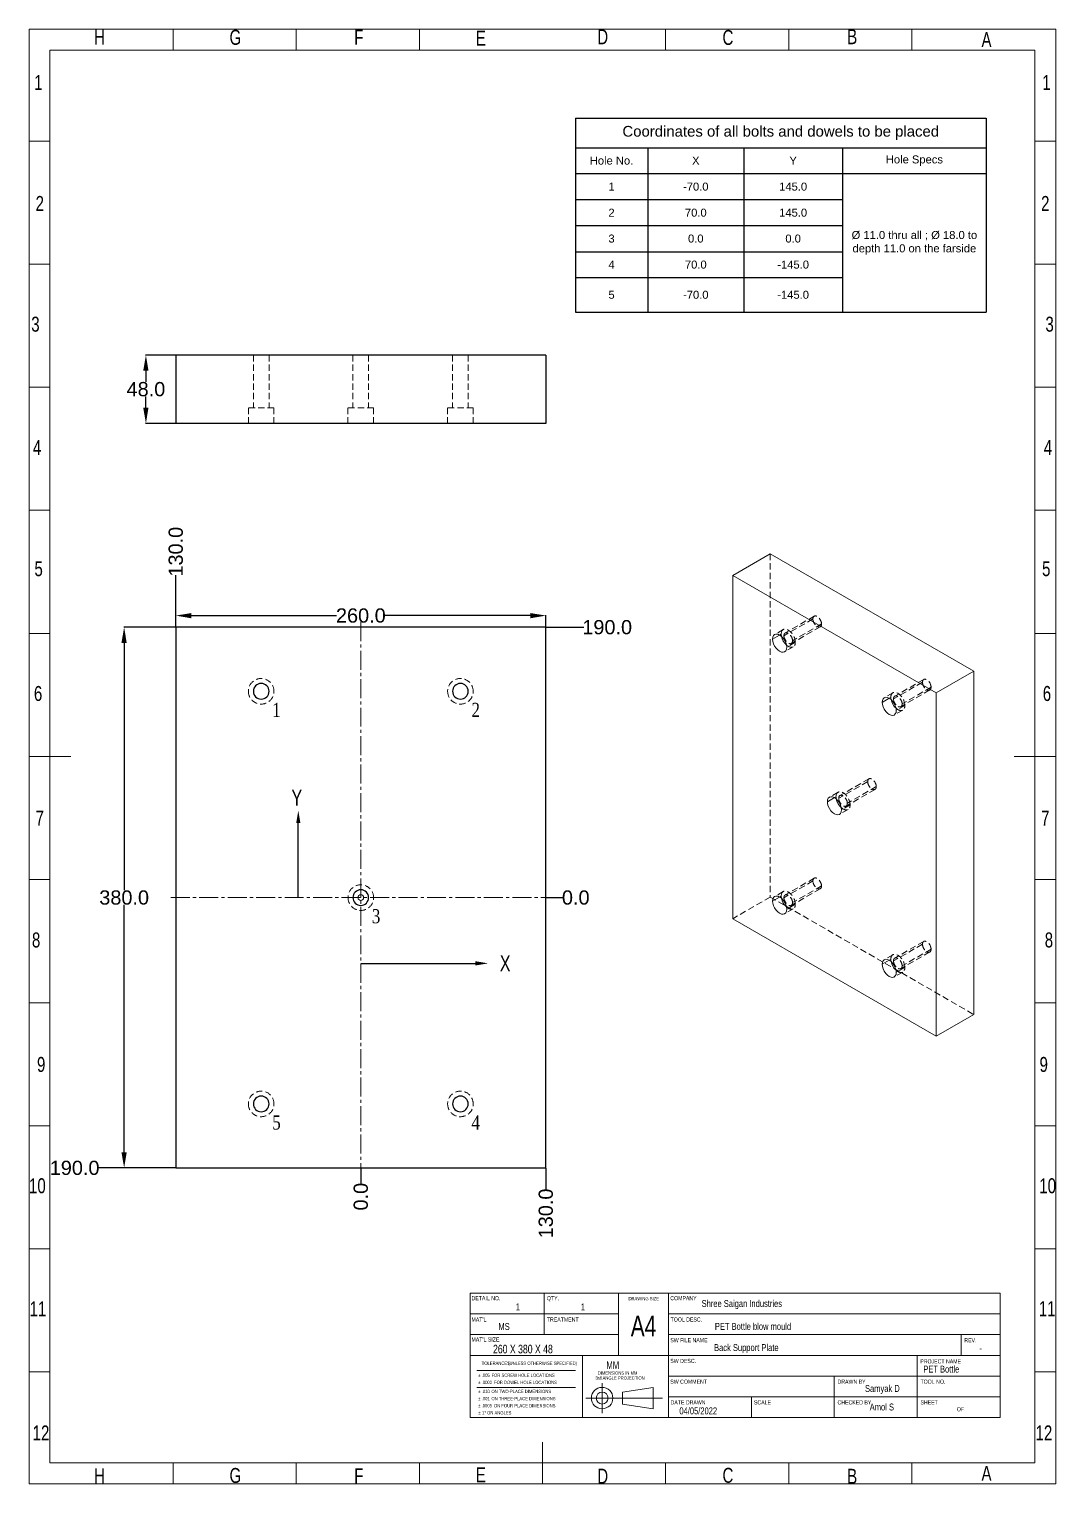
# Model space of a CAD drawing. Header units: millimetres. Extents: x -4200 to 3581, y -7493 to -4075.
# Drawn here: x 2859 to 3581, y -7492 to -6469 of the extents above; entities that cross this region are included whole.
import ezdxf
from ezdxf.enums import TextEntityAlignment as Align

# ---------------------------------------------------------------- set-up
doc = ezdxf.new("R2010")
doc.units = ezdxf.units.MM
doc.header["$LTSCALE"] = 0.7
for name, pattern in [('CENTER2', [28.575, 19.05, -3.175, 3.175, -3.175]), ('HIDDEN', [9.525, 6.35, -3.175]), ('SLD-SOLID', [0])]:
    doc.linetypes.add(name, pattern=pattern)
for name, color, linetype in [('BORDER', 174, 'Continuous'), ('cen lines', 40, 'Continuous'), ('DIM___NOTES', 5, 'SLD-SOLID'), ('txt', 20, 'Continuous')]:
    doc.layers.add(name, color=color, linetype=linetype)
doc.layers.add('dim', color=50, linetype='Continuous', lineweight=5)
doc.layers.add('out txt', color=202, linetype='Continuous', lineweight=13)
doc.styles.add('SLDTEXTSTYLE0', font='TXT', dxfattribs={"width": 0.75})
doc.styles.add('SLDTEXTSTYLE1', font='TXT', dxfattribs={"width": 0.822222})
doc.styles.get("Standard").update_dxf_attribs({"font": 'arial.ttf'})
doc.styles.add('TEXTSTYLE_1', font='times.ttf', dxfattribs={"width": 0.8})
doc.dimstyles.get("Standard").update_dxf_attribs({"dimtxt": 10, "dimasz": 11, "dimexe": 0.18, "dimexo": 0.0625, "dimgap": 0.09, "dimtad": 0, "dimtih": 1, "dimtoh": 1, "dimdec": 1, "dimzin": 0, "dimdsep": 46, "dimtxsty": 'Standard', "dimcen": 0.09, "dimadec": 0, "dimazin": 0, "dimtfac": 1, "dimtdec": 1, "dimtofl": 0, "dimtmove": 0, "dimatfit": 3, "dimfxl": 1, "dimtolj": 1, "dimtzin": 0, "dimarcsym": 0})

# ---------------------------------------------------------------- blocks, each defined once
blk = doc.blocks.new('*D21')
at = {"layer": 'Defpoints', "color": 0, "transparency": 16777216}
for p in [(2962.5, -6889.9), (3222.5, -6881.7), (3222.5, -6889.9)]:
    blk.add_point(p, dxfattribs=at)
at = {"layer": 'dim', "color": 0, "lineweight": -2, "transparency": 16777216}
for p, q in [((2962.5, -6889.9), (2962.5, -6881.5)), ((2973.5, -6881.7), (3075.5, -6881.7)), ((3211.5, -6881.7), (3109.5, -6881.7)), ((3222.5, -6889.9), (3222.5, -6881.5))]:
    blk.add_line(p, q, dxfattribs=at)
at = {"layer": 'dim', "color": 0, "transparency": 16777216}
for points in [[(2973.5, -6879.9), (2973.5, -6883.6), (2962.5, -6881.7)], [(3211.5, -6879.9), (3211.5, -6883.6), (3222.5, -6881.7)]]:
    blk.add_solid(points, dxfattribs=at)
at = {"layer": 'dim', "color": 0, "lineweight": 9, "transparency": 16777216, "insert": (3092.5, -6881.7), "char_height": 10, "attachment_point": 5}
blk.add_mtext('\\A1;260.0', dxfattribs=at)
blk = doc.blocks.new('*D22')
at = {"layer": 'Defpoints', "color": 0, "transparency": 16777216}
for p in [(2962.5, -6889.9), (2926.2, -7269.9), (2962.5, -7269.9)]:
    blk.add_point(p, dxfattribs=at)
at = {"layer": 'dim', "color": 0, "lineweight": -2, "transparency": 16777216}
for p, q in [((2962.4, -6889.9), (2926, -6889.9)), ((2926.2, -6900.9), (2926.2, -7074.7)), ((2926.2, -7258.9), (2926.2, -7085.1)), ((2962.4, -7269.9), (2926, -7269.9))]:
    blk.add_line(p, q, dxfattribs=at)
at = {"layer": 'dim', "color": 0, "transparency": 16777216}
for points in [[(2924.3, -6900.9), (2928, -6900.9), (2926.2, -6889.9)], [(2924.3, -7258.9), (2928, -7258.9), (2926.2, -7269.9)]]:
    blk.add_solid(points, dxfattribs=at)
at = {"layer": 'dim', "color": 0, "lineweight": 9, "transparency": 16777216, "insert": (2926.2, -7079.9), "char_height": 10, "attachment_point": 5}
blk.add_mtext('\\A1;380.0', dxfattribs=at)
blk = doc.blocks.new('*D23')
at = {"layer": 'Defpoints', "color": 0, "transparency": 16777216}
for p in [(2962.5, -6698.6), (2941.5, -6746.6), (2962.5, -6746.6)]:
    blk.add_point(p, dxfattribs=at)
at = {"layer": 'dim', "color": 0, "lineweight": -2, "transparency": 16777216}
for p, q in [((2962.4, -6698.6), (2941.3, -6698.6)), ((2941.5, -6709.6), (2941.5, -6717.4)), ((2941.5, -6735.6), (2941.5, -6727.8)), ((2962.4, -6746.6), (2941.3, -6746.6))]:
    blk.add_line(p, q, dxfattribs=at)
at = {"layer": 'dim', "color": 0, "transparency": 16777216}
for points in [[(2939.6, -6709.6), (2943.3, -6709.6), (2941.5, -6698.6)], [(2939.6, -6735.6), (2943.3, -6735.6), (2941.5, -6746.6)]]:
    blk.add_solid(points, dxfattribs=at)
at = {"layer": 'dim', "color": 0, "lineweight": 9, "transparency": 16777216, "insert": (2941.5, -6722.6), "char_height": 10, "attachment_point": 5}
blk.add_mtext('\\A1;48.0', dxfattribs=at)
blk = doc.blocks.new('*T20')
at = {"layer": 'txt', "color": 0, "linetype": 'ByBlock', "lineweight": -2, "transparency": 16777216}
for p, q in [((0, 0), (288.6, 0)), ((0, 0), (0, -136.3)), ((288.6, 0), (288.6, -136.3)), ((0, -20.8), (288.6, -20.8)), ((50.8, -20.8), (50.8, -136.3)), ((118.3, -20.8), (118.3, -136.3)), ((187.7, -20.8), (187.7, -136.3)), ((0, -39), (288.6, -39)), ((0, -57.3), (187.7, -57.3)), ((0, -75.6), (187.7, -75.6)), ((0, -93.9), (187.7, -93.9)), ((0, -112.1), (187.7, -112.1)), ((0, -136.3), (288.6, -136.3))]:
    blk.add_line(p, q, dxfattribs=at)
at = {"layer": 'txt', "color": 0, "lineweight": 9, "transparency": 16777216, "attachment_point": 5}
for s, insert, char_height, width in [('Coordinates of all bolts and dowels to be placed', (144.3, -10.4), 7.5, 284.108), ('Hole No.', (25.4, -29.9), 5.62, 47.098), ('X', (84.6, -29.9), 5.62, 63.714), ('Y', (153, -29.9), 5.62, 65.678), ('Hole Specs', (238.2, -29.9), 5.62, 97.118), ('1', (25.4, -48.2), 5.62, 47.098), ('-70.0', (84.6, -48.2), 5.62, 63.714), ('145.0', (153, -48.2), 5.62, 65.678), ('2', (25.4, -66.5), 5.62, 47.098), ('70.0', (84.6, -66.5), 5.62, 63.714), ('145.0', (153, -66.5), 5.62, 65.678), ('3', (25.4, -84.7), 5.62, 47.098), ('0.0', (84.6, -84.7), 5.62, 63.714), ('0.0', (153, -84.7), 5.62, 65.678), ('%%C 11.0 thru all ; %%C 18.0 to depth 11.0 on the farside', (238.2, -87.7), 5.625, 97.118), ('4', (25.4, -103), 5.62, 47.098), ('70.0', (84.6, -103), 5.62, 63.714), ('-145.0', (153, -103), 5.62, 65.678), ('5', (25.4, -124.2), 5.62, 47.098), ('-70.0', (84.6, -124.2), 5.62, 63.714), ('-145.0', (153, -124.2), 5.62, 65.678)]:
    blk.add_mtext(s, dxfattribs=dict(at, insert=insert, char_height=char_height, width=width))
blk = doc.blocks.new('*U18')
at = {"layer": 'cen lines', "color": 0, "linetype": 'CENTER2', "lineweight": 9, "transparency": 16777216}
blk.add_line((0, 193.5), (0, -193.5), dxfattribs=at)
blk = doc.blocks.new('*U19')
at = {"layer": 'cen lines', "color": 0, "linetype": 'CENTER2', "lineweight": 9, "transparency": 16777216}
blk.add_line((-133.5, 0), (133.5, 0), dxfattribs=at)
blk = doc.blocks.new('*D54')
at = {"layer": 'Defpoints', "color": 0, "transparency": 16777216}
for p in [(3092.5, -7079.9), (3222.5, -7079.9), (3234.3, -7079.9)]:
    blk.add_point(p, dxfattribs=at)
at = {"layer": 'dim', "color": 0, "lineweight": -2, "transparency": 16777216}
blk.add_line((3222.5, -7079.9), (3234.3, -7079.9), dxfattribs=at)
at = {"layer": 'dim', "color": 0, "lineweight": 9, "transparency": 16777216, "insert": (3243.5, -7079.9), "char_height": 10, "attachment_point": 5}
blk.add_mtext('\\A1;0.0', dxfattribs=at)
blk = doc.blocks.new('*D55')
at = {"layer": 'Defpoints', "color": 0, "transparency": 16777216}
for p in [(3092.5, -7079.9), (3092.5, -7269.9), (3092.5, -7280.9)]:
    blk.add_point(p, dxfattribs=at)
at = {"layer": 'dim', "color": 0, "lineweight": -2, "transparency": 16777216}
blk.add_line((3092.5, -7270), (3092.5, -7280.9), dxfattribs=at)
at = {"layer": 'dim', "color": 0, "lineweight": 9, "transparency": 16777216, "insert": (3092.5, -7290.1), "char_height": 10, "attachment_point": 5, "rotation": 90}
blk.add_mtext('\\A1;0.0', dxfattribs=at)
blk = doc.blocks.new('*D56')
at = {"layer": 'Defpoints', "color": 0, "transparency": 16777216}
for p in [(3092.5, -7079.9), (3222.5, -7269.9), (3222.5, -7285.4)]:
    blk.add_point(p, dxfattribs=at)
at = {"layer": 'dim', "color": 0, "lineweight": -2, "transparency": 16777216}
blk.add_line((3222.5, -7270), (3222.5, -7285.4), dxfattribs=at)
at = {"layer": 'dim', "color": 0, "lineweight": 9, "transparency": 16777216, "insert": (3222.5, -7301.9), "char_height": 10, "attachment_point": 5, "rotation": 90}
blk.add_mtext('\\A1;130.0', dxfattribs=at)
blk = doc.blocks.new('*D57')
at = {"layer": 'Defpoints', "color": 0, "transparency": 16777216}
for p in [(3092.5, -7079.9), (2907.9, -7269.9), (2962.5, -7269.9)]:
    blk.add_point(p, dxfattribs=at)
at = {"layer": 'dim', "color": 0, "lineweight": -2, "transparency": 16777216}
blk.add_line((2962.4, -7269.9), (2907.9, -7269.9), dxfattribs=at)
at = {"layer": 'dim', "color": 0, "lineweight": 9, "transparency": 16777216, "insert": (2891.4, -7269.9), "char_height": 10, "attachment_point": 5}
blk.add_mtext('\\A1;190.0', dxfattribs=at)
blk = doc.blocks.new('*D58')
at = {"layer": 'Defpoints', "color": 0, "transparency": 16777216}
for p in [(3222.5, -6889.9), (3249.1, -6889.9), (3092.5, -7079.9)]:
    blk.add_point(p, dxfattribs=at)
at = {"layer": 'dim', "color": 0, "lineweight": -2, "transparency": 16777216}
blk.add_line((3222.5, -6889.9), (3249.1, -6889.9), dxfattribs=at)
at = {"layer": 'dim', "color": 0, "lineweight": 9, "transparency": 16777216, "insert": (3265.6, -6889.9), "char_height": 10, "attachment_point": 5}
blk.add_mtext('\\A1;190.0', dxfattribs=at)
blk = doc.blocks.new('*D59')
at = {"layer": 'Defpoints', "color": 0, "transparency": 16777216}
for p in [(2962.5, -6853.3), (2962.5, -6889.9), (3092.5, -7079.9)]:
    blk.add_point(p, dxfattribs=at)
at = {"layer": 'dim', "color": 0, "lineweight": -2, "transparency": 16777216}
blk.add_line((2962.5, -6889.9), (2962.5, -6853.3), dxfattribs=at)
at = {"layer": 'dim', "color": 0, "lineweight": 9, "transparency": 16777216, "insert": (2962.5, -6836.8), "char_height": 10, "attachment_point": 5, "rotation": 90}
blk.add_mtext('\\A1;130.0', dxfattribs=at)
blk = doc.blocks.new('out border')
at = {"layer": 'out txt', "linetype": 'SLD-SOLID'}
for p, q in [((73, 505), (73, 520)), ((161, 505), (161, 520)), ((249, 505), (249, 520)), ((425, 505), (425, 520)), ((513, 505), (513, 520)), ((600.9, 505), (600.9, 520)), ((-15, -505), (-15, 505)), ((-15, 505), (688.9, 505)), ((688.9, 505), (688.9, -505)), ((-15, 439.9), (-29.9, 439.9)), ((688.9, 439.9), (703.9, 439.9)), ((688.9, 439.9), (703.9, 439.9)), ((-15, 351.9), (-29.9, 351.9)), ((688.9, 351.9), (703.9, 351.9)), ((688.9, 351.9), (703.9, 351.9)), ((-15, 264), (-29.9, 264)), ((688.9, 264), (703.9, 264)), ((688.9, 264), (703.9, 264)), ((-15, 176), (-29.9, 176)), ((688.9, 176), (703.9, 176)), ((688.9, 176), (703.9, 176)), ((-15, 88), (-29.9, 88)), ((688.9, 88), (703.9, 88)), ((688.9, 88), (703.9, 88)), ((-29.9, 0), (0, 0)), ((703.9, 0), (674, 0)), ((688.9, 0), (703.9, 0)), ((-15, -88), (-29.9, -88)), ((688.9, -88), (703.9, -88)), ((688.9, -88), (703.9, -88)), ((-15, -176), (-29.9, -176)), ((688.9, -176), (703.9, -176)), ((688.9, -176), (703.9, -176)), ((-15, -264), (-29.9, -264)), ((688.9, -264), (703.9, -264)), ((688.9, -264), (703.9, -264)), ((-15, -351.9), (-29.9, -351.9)), ((688.9, -351.9), (703.9, -351.9)), ((688.9, -351.9), (703.9, -351.9)), ((-15, -439.9), (-29.9, -439.9)), ((688.9, -439.9), (703.9, -439.9)), ((688.9, -439.9), (703.9, -439.9)), ((337, -520), (337, -490.1)), ((688.9, -505), (-15, -505)), ((73, -505), (73, -520)), ((161, -505), (161, -520)), ((249, -505), (249, -520)), ((425, -505), (425, -520)), ((513, -505), (513, -520)), ((600.9, -505), (600.9, -520))]:
    blk.add_line(p, q, dxfattribs=at)
blk.add_lwpolyline([(-29.9, -520), (-29.9, 520), (703.9, 520), (703.9, -520)], close=True, dxfattribs=at)
at = {"layer": 'out txt', "linetype": 'Continuous', "style": 'SLDTEXTSTYLE0'}
for s, insert, char_height, attachment_point in [('H', (20.3, 508.9), 10.7, 8), ('G', (117.5, 508.6), 10.7, 8), ('F', (205.7, 508.8), 10.7, 8), ('E', (292.9, 508.2), 10.7, 8), ('D', (380, 509.1), 10.7, 8), ('C', (469.5, 508.5), 10.7, 8), ('B', (558.3, 509.2), 10.7, 8), ('A', (654.3, 507.1), 10.7, 8), ('1', (-23.3, 487.2), 10.7, 2), ('1', (697.2, 487.2), 10.7, 2), ('2', (-22.3, 400.7), 10.7, 2), ('2', (696.3, 400.7), 10.7, 2), ('3', (-25.4, 314.4), 10.7, 2), ('3', (699.4, 314.4), 10.7, 2), ('4', (-24.2, 226.3), 10.7, 2), ('4', (698.2, 226.3), 10.7, 2), ('5', (-23.1, 139.6), 10.7, 2), ('5', (697, 139.6), 10.7, 2), ('6', (-23.5, 50.4), 10.7, 2), ('6', (697.5, 50.4), 10.7, 2), ('7', (-22.3, -38.7), 10.7, 2), ('7', (696.3, -38.7), 10.7, 2), ('8', (-24.9, -125.8), 10.7, 2), ('8', (698.9, -125.8), 10.7, 2), ('9', (-21.3, -214.8), 10.7, 2), ('9', (695.2, -214.8), 10.7, 2), ('10', (-24, -301.5), 10.73, 2), ('10', (698, -301.5), 10.73, 2), ('11', (-23.6, -389.4), 10.73, 2), ('11', (697.6, -389.4), 10.73, 2), ('12', (-21.4, -478.2), 10.73, 2), ('12', (695.3, -478.2), 10.73, 2), ('H', (20.3, -508.9), 10.7, 2), ('G', (117.5, -508.6), 10.7, 2), ('F', (205.7, -508.8), 10.7, 2), ('E', (292.9, -508.2), 10.7, 2), ('D', (380, -509.1), 10.7, 2), ('C', (469.5, -508.5), 10.7, 2), ('B', (558.3, -509.2), 10.7, 2), ('A', (654.3, -507.1), 10.7, 2)]:
    blk.add_mtext(s, dxfattribs=dict(at, insert=insert, char_height=char_height, attachment_point=attachment_point))
blk = doc.blocks.new('proj')
at = {"color": 3, "linetype": 'Continuous', "lineweight": 9}
for p, q in [((-3434.1, -7322.6), (-3434.1, -7343.8)), ((-3419.7, -7329), (-3398.2, -7325.7)), ((-3419.7, -7329), (-3419.7, -7337.4)), ((-3398.2, -7340.7), (-3398.2, -7325.7)), ((-3445.6, -7333.2), (-3391.8, -7333.2)), ((-3419.7, -7337.4), (-3398.2, -7340.7))]:
    blk.add_line(p, q, dxfattribs=at)
for radius in [7.52, 4.17]:
    blk.add_circle((-3434.1, -7333.2), radius, dxfattribs=at)
at = {"color": 3, "linetype": 'Continuous', "lineweight": 9, "attachment_point": 1, "style": 'SLDTEXTSTYLE0'}
for s, insert, char_height in [('MM', (-3431.1, -7307.4), 5.35), ('3rd ANGLE PROJECTION', (-3438.8, -7317.9), 2.332), ('DIMENSIONS IN MM', (-3437.2, -7314.4), 2.332)]:
    blk.add_mtext(s, dxfattribs=dict(at, insert=insert, char_height=char_height))

msp = doc.modelspace()

# ---------------------------------------------------------------- linework, layer by layer
at = {"color": 6, "linetype": 'Continuous', "extrusion": (-2.44929e-16, -1, -2.22045e-16)}
for p, q in [((3222.48, -6698.58), (2962.48, -6698.58)), ((2962.48, -6698.58), (2962.48, -6746.58)), ((3222.48, -6698.58), (3222.48, -6746.58)), ((3222.48, -6746.58), (2962.48, -6746.58))]:
    msp.add_line(p, q, dxfattribs=at)
at = {"color": 3, "linetype": 'HIDDEN', "lineweight": 0, "extrusion": (-2.44929e-16, -1, -2.22045e-16)}
for p, q in [((3016.98, -6698.58), (3016.98, -6735.58)), ((3027.98, -6698.58), (3027.98, -6735.58)), ((3086.98, -6698.58), (3086.98, -6735.58)), ((3097.98, -6698.58), (3097.98, -6735.58)), ((3156.98, -6698.58), (3156.98, -6735.58)), ((3167.98, -6698.58), (3167.98, -6735.58)), ((3013.48, -6735.58), (3013.48, -6746.58)), ((3031.48, -6735.58), (3013.48, -6735.58)), ((3031.48, -6735.58), (3031.48, -6746.58)), ((3083.48, -6735.58), (3083.48, -6746.58)), ((3101.48, -6735.58), (3083.48, -6735.58)), ((3101.48, -6735.58), (3101.48, -6746.58)), ((3153.48, -6735.58), (3153.48, -6746.58)), ((3171.48, -6735.58), (3153.48, -6735.58)), ((3171.48, -6735.58), (3171.48, -6746.58))]:
    msp.add_line(p, q, dxfattribs=at)
at = {"color": 6, "linetype": 'Continuous', "lineweight": 0, "extrusion": (1.66533e-16, 0.816497, 0.57735)}
for p, q in [((3380.17, -6838.22), (3353.78, -6853.46)), ((3523.13, -6920.76), (3380.17, -6838.22)), ((3496.74, -6936), (3353.78, -6853.46)), ((3353.78, -6853.46), (3353.78, -7094.73)), ((3386.77, -6895.36), (3381.82, -6898.22)), ((3523.13, -6920.76), (3496.74, -6936)), ((3523.13, -7162.03), (3523.13, -6920.76)), ((3463.75, -6939.81), (3458.8, -6942.67)), ((3496.74, -7177.26), (3496.74, -6936)), ((3425.26, -7009.65), (3420.31, -7012.5)), ((3386.77, -7079.49), (3381.82, -7082.34)), ((3353.78, -7094.73), (3496.74, -7177.26)), ((3463.75, -7123.93), (3458.8, -7126.79)), ((3523.13, -7162.03), (3496.74, -7177.26))]:
    msp.add_line(p, q, dxfattribs=at)
at = {"color": 3, "linetype": 'HIDDEN', "lineweight": 0, "extrusion": (1.66533e-16, 0.816497, 0.57735)}
for p, q in [((3380.17, -6838.22), (3380.17, -7079.49)), ((3389.32, -6891.53), (3383.27, -6895.02)), ((3410.14, -6884.09), (3389.79, -6895.84)), ((3411.02, -6882.14), (3390.68, -6893.88)), ((3415.3, -6889.54), (3394.96, -6901.29)), ((3416.19, -6887.59), (3395.84, -6899.33)), ((3387.87, -6894.73), (3386.77, -6895.36)), ((3397.77, -6900.44), (3391.72, -6903.94)), ((3396.32, -6903.65), (3390.27, -6907.14)), ((3487.12, -6928.54), (3466.77, -6940.28)), ((3488, -6926.58), (3467.66, -6938.33)), ((3493.16, -6932.03), (3472.82, -6943.78)), ((3466.3, -6935.97), (3460.25, -6939.46)), ((3464.85, -6939.17), (3463.75, -6939.81)), ((3492.28, -6933.99), (3471.93, -6945.73)), ((3473.3, -6948.09), (3467.25, -6951.58)), ((3474.74, -6944.89), (3468.7, -6948.38)), ((3448.63, -6998.38), (3428.28, -7010.12)), ((3449.51, -6996.42), (3429.17, -7008.17)), ((3453.79, -7003.83), (3433.45, -7015.57)), ((3454.68, -7001.87), (3434.33, -7013.62)), ((3427.81, -7005.81), (3421.76, -7009.3)), ((3426.36, -7009.01), (3425.26, -7009.65)), ((3434.81, -7017.93), (3428.76, -7021.42)), ((3436.26, -7014.73), (3430.21, -7018.22)), ((3410.14, -7068.22), (3389.79, -7079.96)), ((3411.02, -7066.26), (3390.68, -7078.01)), ((3415.3, -7073.67), (3394.96, -7085.41)), ((3416.19, -7071.71), (3395.84, -7083.46)), ((3380.17, -7079.49), (3353.78, -7094.73)), ((3380.17, -7079.49), (3523.13, -7162.03)), ((3389.32, -7075.65), (3383.27, -7079.14)), ((3387.87, -7078.85), (3386.77, -7079.49)), ((3397.77, -7084.57), (3391.72, -7088.06)), ((3396.32, -7087.77), (3390.27, -7091.26)), ((3487.12, -7112.66), (3466.77, -7124.41)), ((3488, -7110.7), (3467.66, -7122.45)), ((3493.16, -7116.15), (3472.82, -7127.9)), ((3466.3, -7120.09), (3460.25, -7123.58)), ((3464.85, -7123.3), (3463.75, -7123.93)), ((3492.28, -7118.11), (3471.93, -7129.86)), ((3473.3, -7132.21), (3467.25, -7135.71)), ((3474.74, -7129.01), (3468.7, -7132.5))]:
    msp.add_line(p, q, dxfattribs=at)
at = {"color": 6, "linetype": 'Continuous'}
for p, q in [((3222.48, -6889.91), (2962.48, -6889.91)), ((2962.48, -6889.91), (2962.48, -7269.91)), ((3222.48, -7269.91), (3222.48, -6889.91)), ((2962.48, -7269.91), (3222.48, -7269.91))]:
    msp.add_line(p, q, dxfattribs=at)
at = {"color": 3}
for p, q in [((3048.56, -7079.91), (3048.56, -7027.57)), ((3092.48, -7126.13), (3173.02, -7126.13))]:
    msp.add_line(p, q, dxfattribs=at)
at = {"color": 3, "linetype": 'HIDDEN', "lineweight": 0}
for centre, start, end in [((3022.48, -6934.91), 0, 180), ((3162.48, -6934.91), 0, 180), ((3022.48, -6934.91), 180, 0), ((3162.48, -6934.91), 180, 0), ((3092.48, -7079.91), 0, 180), ((3092.48, -7079.91), 180, 0), ((3022.48, -7224.91), 0, 180), ((3162.48, -7224.91), 0, 180), ((3022.48, -7224.91), 180, 0), ((3162.48, -7224.91), 180, 0)]:
    msp.add_arc(centre, 9, start, end, dxfattribs=at)
at = {"color": 6, "linetype": 'Continuous'}
for centre, start, end in [((3022.48, -6934.91), 0, 180), ((3162.48, -6934.91), 0, 180), ((3022.48, -6934.91), 180, 0), ((3162.48, -6934.91), 180, 0), ((3092.48, -7079.91), 0, 180), ((3092.48, -7079.91), 180, 0), ((3022.48, -7224.91), 0, 180), ((3022.48, -7224.91), 180, 0), ((3162.48, -7224.91), 0, 180), ((3162.48, -7224.91), 180, 0)]:
    msp.add_arc(centre, 5.5, start, end, dxfattribs=at)
at = {"color": 3, "linetype": 'HIDDEN', "lineweight": 0, "extrusion": (0, 0, -1)}
for centre in [(3392.82, -6897.59), (3469.8, -6942.03), (3431.31, -7011.87), (3392.82, -7081.71), (3469.8, -7126.15)]:
    msp.add_ellipse(centre, major_axis=(-3.5, 6.06), ratio=0.5773503, start_param=-0.7853982, end_param=2.3561945, dxfattribs=at)
at = {"color": 3, "linetype": 'HIDDEN', "lineweight": 0}
for centre, major_axis, start_param, end_param in [((3413.16, -6885.84), (-2.14, 3.7), -2.3561945, 0.7853982), ((3413.16, -6885.84), (2.14, -3.7), -2.3561945, 0.7853982), ((3392.82, -6897.59), (3.5, -6.06), -2.3561945, -2.0979517), ((3392.82, -6897.59), (2.14, -3.7), -2.3561945, 0.7853982), ((3392.82, -6897.59), (3.5, -6.06), -1.0436409, 0.7853982), ((3490.14, -6930.28), (-2.14, 3.7), -2.3561945, 0.7853982), ((3490.14, -6930.28), (2.14, -3.7), -2.3561945, 0.7853982), ((3469.8, -6942.03), (3.5, -6.06), -2.3561945, -2.0979517), ((3469.8, -6942.03), (2.14, -3.7), -2.3561945, 0.7853982), ((3469.8, -6942.03), (3.5, -6.06), -1.0436409, 0.7853982), ((3451.65, -7000.12), (-2.14, 3.7), -2.3561945, 0.7853982), ((3451.65, -7000.12), (2.14, -3.7), -2.3561945, 0.7853982), ((3431.31, -7011.87), (3.5, -6.06), -2.3561945, -2.0979517), ((3431.31, -7011.87), (2.14, -3.7), -2.3561945, 0.7853982), ((3431.31, -7011.87), (3.5, -6.06), -1.0436409, 0.7853982), ((3413.16, -7069.96), (-2.14, 3.7), -2.3561945, 0.7853982), ((3413.16, -7069.96), (2.14, -3.7), -2.3561945, 0.7853982), ((3392.82, -7081.71), (3.5, -6.06), -2.3561945, -2.0979517), ((3392.82, -7081.71), (2.14, -3.7), -2.3561945, 0.7853982), ((3392.82, -7081.71), (3.5, -6.06), -1.0436409, 0.7853982), ((3490.14, -7114.41), (-2.14, 3.7), -2.3561945, 0.7853982), ((3490.14, -7114.41), (2.14, -3.7), -2.3561945, 0.7853982), ((3469.8, -7126.15), (3.5, -6.06), -2.3561945, -2.0979517), ((3469.8, -7126.15), (2.14, -3.7), -2.3561945, 0.7853982), ((3469.8, -7126.15), (3.5, -6.06), -1.0436409, 0.7853982)]:
    msp.add_ellipse(centre, major_axis=major_axis, ratio=0.5773503, start_param=start_param, end_param=end_param, dxfattribs=at)
at = {"color": 6, "linetype": 'Continuous', "lineweight": 0}
for centre, major_axis, start_param, end_param in [((3386.77, -6901.08), (-3.5, 6.06), -2.3561945, 0.7853982), ((3386.77, -6901.08), (3.5, -6.06), -2.3561945, 0.7853982), ((3392.82, -6897.59), (3.5, -6.06), -2.0979517, -1.0436409), ((3463.75, -6945.52), (-3.5, 6.06), -2.3561945, 0.7853982), ((3463.75, -6945.52), (3.5, -6.06), -2.3561945, 0.7853982), ((3469.8, -6942.03), (3.5, -6.06), -2.0979517, -1.0436409), ((3425.26, -7015.36), (-3.5, 6.06), -2.3561945, 0.7853982), ((3425.26, -7015.36), (3.5, -6.06), -2.3561945, 0.7853982), ((3431.31, -7011.87), (3.5, -6.06), -2.0979517, -1.0436409), ((3386.77, -7085.2), (-3.5, 6.06), -2.3561945, 0.7853982), ((3386.77, -7085.2), (3.5, -6.06), -2.3561945, 0.7853982), ((3392.82, -7081.71), (3.5, -6.06), -2.0979517, -1.0436409), ((3463.75, -7129.65), (-3.5, 6.06), -2.3561945, 0.7853982), ((3469.8, -7126.15), (3.5, -6.06), -2.0979517, -1.0436409), ((3463.75, -7129.65), (3.5, -6.06), -2.3561945, 0.7853982)]:
    msp.add_ellipse(centre, major_axis=major_axis, ratio=0.5773503, start_param=start_param, end_param=end_param, dxfattribs=at)
at = {"color": 3, "linetype": 'HIDDEN', "lineweight": 0, "extrusion": (7.21111e-17, 4.16334e-17, -1)}
for centre in [(3392.82, -6897.59), (3469.8, -6942.03), (3431.31, -7011.87), (3392.82, -7081.71), (3469.8, -7126.15)]:
    msp.add_ellipse(centre, major_axis=(-2.14, 3.7), ratio=0.5773503, start_param=-0.7853982, end_param=2.3561945, dxfattribs=at)
at = {"color": 3}
for points in [[(3048.56, -7018.65), (3047.08, -7027.57), (3050.05, -7027.57)], [(3181.93, -7126.13), (3173.02, -7124.64), (3173.02, -7127.62)]]:
    msp.add_solid(points, dxfattribs=at)
at = {"layer": 'BORDER', "color": 3, "linetype": 'Continuous', "lineweight": 9}
for p, q in [((3308.6, -7357.94), (3169.23, -7357.94)), ((3169.23, -7357.94), (3169.23, -7445.38)), ((3221.43, -7372.51), (3221.43, -7357.94)), ((3273.63, -7357.94), (3273.63, -7401.66)), ((3541.77, -7357.94), (3308.6, -7357.94)), ((3308.6, -7357.94), (3308.6, -7445.38)), ((3273.63, -7372.51), (3169.23, -7372.51)), ((3221.43, -7372.51), (3221.43, -7387.08)), ((3308.6, -7372.51), (3541.77, -7372.51)), ((3273.63, -7387.08), (3169.23, -7387.08)), ((3541.77, -7387.08), (3308.6, -7387.08)), ((3514.32, -7401.66), (3514.32, -7387.08)), ((3308.6, -7401.66), (3169.23, -7401.66)), ((3248.27, -7445.38), (3248.27, -7401.66)), ((3541.77, -7401.66), (3308.6, -7401.66)), ((3483.48, -7430.8), (3483.48, -7401.66)), ((3243.42, -7412.39), (3174.09, -7412.39)), ((3541.77, -7416.23), (3308.6, -7416.23)), ((3425.19, -7430.8), (3425.19, -7416.23)), ((3243.42, -7424.24), (3174.09, -7424.24)), ((3541.77, -7430.8), (3308.6, -7430.8)), ((3366.9, -7445.38), (3366.9, -7430.8)), ((3425.19, -7445.38), (3425.19, -7430.8)), ((3483.48, -7445.38), (3483.48, -7430.8)), ((3169.23, -7445.38), (3308.6, -7445.38))]:
    msp.add_line(p, q, dxfattribs=at)
at = {"layer": 'cen lines', "lineweight": 9}
msp.add_circle((3092.48, -7079.91), 2, dxfattribs=at)
at = {"layer": 'DIM___NOTES', "color": 3, "linetype": 'Continuous', "lineweight": 9}
for p, q in [((3169.23, -7357.94), (3541.77, -7357.94)), ((3169.23, -7357.94), (3169.23, -7445.38)), ((3541.77, -7357.94), (3541.77, -7445.38)), ((3169.23, -7445.38), (3541.77, -7445.38))]:
    msp.add_line(p, q, dxfattribs=at)

# ---------------------------------------------------------------- block references
for name, p in [('*T20', (3243.25, -6532.04)), ('proj', (6696.15, -98.48))]:
    msp.add_blockref(name, p)
at = {"layer": 'cen lines', "linetype": 'CENTER2', "lineweight": 9}
for name in ['*U18', '*U19']:
    msp.add_blockref(name, (3092.48, -7079.91), dxfattribs=at)
at = {"layer": 'out txt', "xscale": 0.9831780000000001, "yscale": 0.9831780000000001, "zscale": 0.9831780000000001}
msp.add_blockref('out border', (2888.83, -6980.73), dxfattribs=at)

# ---------------------------------------------------------------- texts
at = {"color": 3, "char_height": 11.25, "attachment_point": 1, "style": 'SLDTEXTSTYLE0'}
for s, insert in [('Y', (3043.75, -7004.06)), ('X', (3190.15, -7120.55))]:
    msp.add_mtext(s, dxfattribs=dict(at, insert=insert))
at = {"layer": 'BORDER', "color": 2, "linetype": 'Continuous', "lineweight": 9, "style": 'SLDTEXTSTYLE0', "width": 0.75}
for s, height, p in [('1', 4.86, (3201.34, -7371.49)), ('1', 4.86, (3247.13, -7371.49)), ('MS', 4.858, (3189.17, -7385.26)), ('260 X 380 X 48', 6.0722, (3185.39, -7402.07)), ('Back Support Plate ', 4.8578, (3340.69, -7400.06)), ('-', 4.86, (3527.18, -7400.47)), ('Samyak D', 4.858, (3446.74, -7428.78)), ('Amol S', 4.858, (3450.05, -7441.81))]:
    msp.add_text(s, height=height, dxfattribs=at).set_placement(p, align=Align.BOTTOM_LEFT)
at = {"layer": 'BORDER', "color": 3, "linetype": 'Continuous', "lineweight": 9, "style": 'SLDTEXTSTYLE0'}
for s, insert, char_height, attachment_point in [('DETAIL NO.', (3170.28, -7360), 2.915, 1), ('QTY.', (3223.25, -7360), 2.915, 1), ('DRAWING SIZE', (3291.27, -7360.59), 2.3317, 2), ('COMPANY', (3309.94, -7360), 2.915, 1), ('Shree Saigan Industries', (3331.93, -7362.76), 4.8578, 1), ("MAT'L", (3170.28, -7374.97), 2.915, 1), ('TREATMENT', (3223.21, -7374.97), 2.915, 1), ('A4', (3291.12, -7373.67), 14.573, 2), ('TOOL DESC.', (3310.14, -7374.97), 2.915, 1), ('PET Bottle blow mould', (3341.25, -7378.85), 4.8578, 1), ("MAT'L SIZE", (3170.28, -7389), 2.915, 1), ('SW FILE NAME', (3309.94, -7389.51), 2.9146, 1), ('REV.', (3516.57, -7389.51), 2.915, 1), ('SW DESC.', (3309.94, -7404.08), 2.915, 1), ('PROJECT NAME', (3485.58, -7404.4), 2.9146, 1), ('PET Bottle', (3487.69, -7408.88), 4.858, 1), ('SW COMMENT', (3309.94, -7418.66), 2.915, 1), ('DRAWN BY', (3427.44, -7418.66), 2.915, 1), ('TOOL NO.', (3485.73, -7418.66), 2.915, 1), ('DATE DRAWN', (3310.11, -7433.23), 2.915, 1), ('SCALE', (3368.73, -7433.23), 2.915, 1), ('CHECKED BY', (3427.44, -7433.23), 2.915, 1), ('SHEET', (3485.73, -7433.23), 2.915, 1), ('04/05/2022', (3316.32, -7438.22), 4.858, 1), ('OF', (3511.27, -7438.07), 2.915, 1)]:
    msp.add_mtext(s, dxfattribs=dict(at, insert=insert, char_height=char_height, attachment_point=attachment_point))
at = {"layer": 'BORDER', "color": 2, "linetype": 'Continuous', "lineweight": 9}
for s, insert, char_height, attachment_point, style in [('TOLERANCES', (3187.34, -7406), 2.332, 2, 'SLDTEXTSTYLE0'), ('(UNLESS OTHERWISE SPECIFIED)', (3220.2, -7406), 2.3317, 2, 'SLDTEXTSTYLE0'), ('± .005', (3174.97, -7414.46), 2.332, 1, 'SLDTEXTSTYLE0'), ('± .0002', (3174.97, -7419.45), 2.332, 1, 'SLDTEXTSTYLE0'), ('FOR SCREW HOLE LOCATIONS', (3184.37, -7414.46), 2.3317, 1, 'SLDTEXTSTYLE0'), ('FOR DOWEL HOLE LOCATIONS', (3186.09, -7419.45), 2.3317, 1, 'SLDTEXTSTYLE0'), ('± .001', (3174.94, -7430.83), 2.332, 1, 'SLDTEXTSTYLE0'), ('± .010', (3174.98, -7425.82), 2.332, 1, 'SLDTEXTSTYLE0'), ('ON THREE-PLACE DIMENSIONS', (3184.27, -7430.83), 2.3317, 1, 'SLDTEXTSTYLE0'), ('ON TWO-PLACE DIMENSIONS', (3184.3, -7425.82), 2.3317, 1, 'SLDTEXTSTYLE0'), ('± .0005', (3174.92, -7435.84), 2.332, 1, 'SLDTEXTSTYLE0'), ('± 1°', (3174.94, -7440.83), 2.332, 1, 'SLDTEXTSTYLE1'), ('ON ANGLES', (3181.23, -7440.83), 2.332, 1, 'SLDTEXTSTYLE0'), ('ON FOUR PLACE DIMENSIONS', (3186.04, -7435.84), 2.3317, 1, 'SLDTEXTSTYLE0')]:
    msp.add_mtext(s, dxfattribs=dict(at, insert=insert, char_height=char_height, attachment_point=attachment_point, style=style))
at = {"layer": 'txt', "lineweight": 9, "style": 'TEXTSTYLE_1', "width": 0.8}
for s, p in [('1', (3030.21, -6952.94)), ('2', (3170.21, -6952.94)), ('3', (3100.21, -7097.94)), ('5', (3030.21, -7242.94)), ('4', (3170.21, -7242.94))]:
    msp.add_text(s, height=9.94, dxfattribs=at).set_placement(p)

# ---------------------------------------------------------------- dimensions: what is measured, and where the dimension line sits
at = {"layer": 'dim', "lineweight": 9}
for base, p1, p2, picture, middle in [((2941.46, -6746.58), (2962.48, -6698.58), (2962.48, -6746.58), '*D23', (2941.46, -6722.58)), ((2926.16, -7269.91), (2962.48, -6889.91), (2962.48, -7269.91), '*D22', (2926.16, -7079.91))]:
    dim = msp.add_linear_dim(base=base, p1=p1, p2=p2, angle=90, dimstyle='Standard', dxfattribs=at)
    dim.commit()
    dim.dimension.update_dxf_attribs({"geometry": picture, "text_midpoint": middle})
for feature_location, offset, dtype, origin, picture, middle in [((2962.48, -6889.91), (0, 36.61), 1, (3092.48, -7079.91), '*D59', (2962.48, -6836.83)), ((3222.48, -6889.91), (26.6, 0), 0, (3092.48, -7079.91), '*D58', (3265.55, -6889.91)), ((3222.48135027, -7079.91283669), (11.82103553, 0), 0, (3092.48135027, -7079.91283669), '*D54', (3243.47833395, -7079.91283669)), ((2962.48, -7269.91), (-54.61, 0), 0, (3092.48, -7079.91), '*D57', (2891.39, -7269.91)), ((3092.48135027, -7269.91283669), (0, -11.02240488), 1, (3092.48135027, -7079.91283669), '*D55', (3092.48135027, -7290.11118973)), ((3222.48, -7269.91), (0, -15.53), 1, (3092.48, -7079.91), '*D56', (3222.48, -7301.91))]:
    dim = msp.add_ordinate_dim(feature_location=feature_location, offset=offset, dtype=dtype, origin=origin, dimstyle='Standard', dxfattribs=at)
    dim.commit()
    dim.dimension.update_dxf_attribs({"geometry": picture, "text_midpoint": middle})
dim = msp.add_linear_dim(base=(3222.48, -6881.72), p1=(2962.48, -6889.91), p2=(3222.48, -6889.91), dimstyle='Standard', dxfattribs=at)
dim.commit()
dim.dimension.update_dxf_attribs({"geometry": '*D21', "text_midpoint": (3092.48, -6881.72), "dimtype": 160})

doc.saveas('drawing.dxf')
